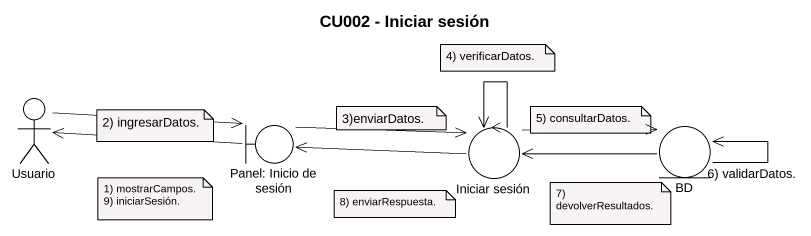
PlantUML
@startuml
title CU002 - Iniciar sesión
actor Usuario
boundary "Panel: Inicio de sesión" as Panel_Inicio_de_sesión
control "Iniciar sesión" as Iniciar_sesión
entity BD
Usuario -right-> Panel_Inicio_de_sesión
Panel_Inicio_de_sesión -left-> Usuario
Panel_Inicio_de_sesión -right-> Iniciar_sesión
Iniciar_sesión -left-> Panel_Inicio_de_sesión
Iniciar_sesión --> Iniciar_sesión
Iniciar_sesión -right-> BD
BD -left-> Iniciar_sesión
BD --> BD : 6) validarDatos.
note as N1
  4) verificarDatos.
end note
note as N2
  2) ingresarDatos.
end note
note as N3
  3)enviarDatos.
end note
note as N4
  5) consultarDatos.
end note
note as N5
  1) mostrarCampos.
  9) iniciarSesión.
end note
note as N6
  8) enviarRespuesta.
end note
note as N7
  7) devolverResultados.
end note
@enduml
